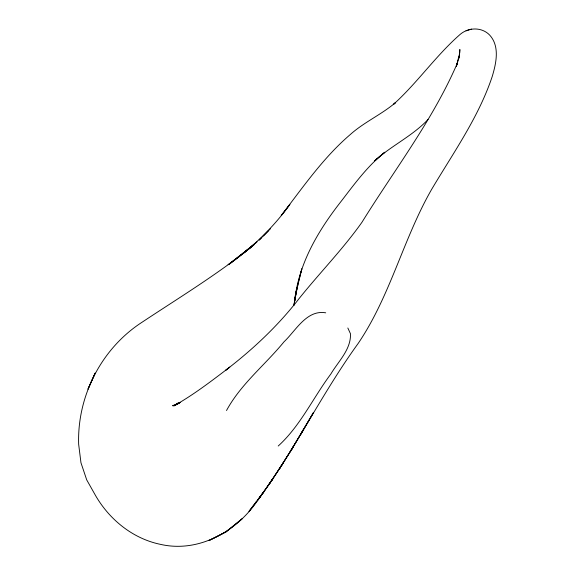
<?xml version="1.0" encoding="UTF-8"?>
<svg xmlns="http://www.w3.org/2000/svg" width="575" height="575" viewBox="0 0 575 575"><rect width="100%" height="100%" fill="white"/><g stroke="black" fill="none" stroke-linecap="round" stroke-linejoin="round"><path stroke-width="0.86" d="M459.353 56.415L459.885 49.536L459.353 56.364M294.177 304.153L295.493 294.616L294.033 305.073M294.062 305.059L296.736 289.124M296.707 289.103L294.522 301.415L298.511 281.678L301.767 268.992M178.25 403.686L173.715 405.972C193.61 394.86 211.672 380.866 229.777 367.116L225.824 370.156C252.928 349.341 278.012 325.831 298.95 298.748C319.578 272.952 342.829 249.277 361.948 222.281C394.407 169.841 432.68 120.233 457.262 63.394L456.342 66.29L459.562 53.748M301.817 268.906L295.521 294.393C301.113 259.016 320.074 228.067 341.888 200.38C354.947 183.324 367.892 165.751 384.783 152.231L374.778 160.748L376.733 159.095M458.469 59.29L459.403 56.17L456.342 66.29M226.514 410.521C240.86 383.978 265.14 364.924 284.014 341.809C295.845 330.661 306.64 309.515 325.716 312.814M270.53 228.67L263.408 235.872M261.632 237.59L259.138 240.106L262.186 237.08M262.883 236.332L268.511 230.676M278.221 446.013C300.466 425.795 313.08 397.771 330.877 373.966C338.308 361.337 351.181 349.406 350.47 333.73L347.832 327.994M428.03 119.492C412.476 136.016 391.467 145.612 374.778 160.748M256.45 242.355L229.102 264.277C252.252 247.466 273.183 227.736 289.879 204.427L281.218 215.539C302.809 187.479 323.085 157.852 350.153 134.651C363.982 122.188 381.34 114.662 395.478 102.652L393.336 104.506C417.335 82.872 435.764 55.753 460.072 34.464C468.424 27.226 481.8 26.867 489.648 35.068C500.042 46.403 496.153 63.379 492.207 76.547C478.573 117.336 453.344 152.763 431.595 189.448C403.233 238.884 390.375 295.924 358.16 343.455C321.734 393.681 294.767 449.959 257.981 499.934C237.137 531.329 198.763 553.107 160.54 544.374C132.998 538.717 109.66 519.822 95.687 495.794L86.703 479.859L80.96 462.753L78.653 444.245C77.1 396.038 101.473 348.457 142.09 322.208C179.846 297.189 218.694 273.643 253.884 244.957M257.068 241.823L242.959 253.503L253.704 244.936M252.252 246.107L228.081 264.752M242.959 253.503L251.857 246.546M180.435 402.399L172.572 405.756L175.799 404.857M471.493 29.081L465.994 30.827M179.033 403.154L176.611 403.427L179.249 403.176M459.691 52.44L459.432 50.219L459.612 53.166M95.112 373.161L88.047 389.031L95.112 373.161M303.535 429.568L300.941 434.024L313.31 412.8L290.274 451.713L303.535 429.568M293.502 446.452L279.184 469.2L293.502 446.452M283.216 462.99L268.23 485.573L283.216 462.99M273.175 478.364L257.981 499.934L273.175 478.364M255.882 502.284L249.011 511.369L256.989 500.854L255.882 502.284M263.896 491.74L258.046 499.452L263.896 491.74M241.888 518.981L226.076 531.853L208.869 540.629L226.076 531.853L241.888 518.981"/></g></svg>
